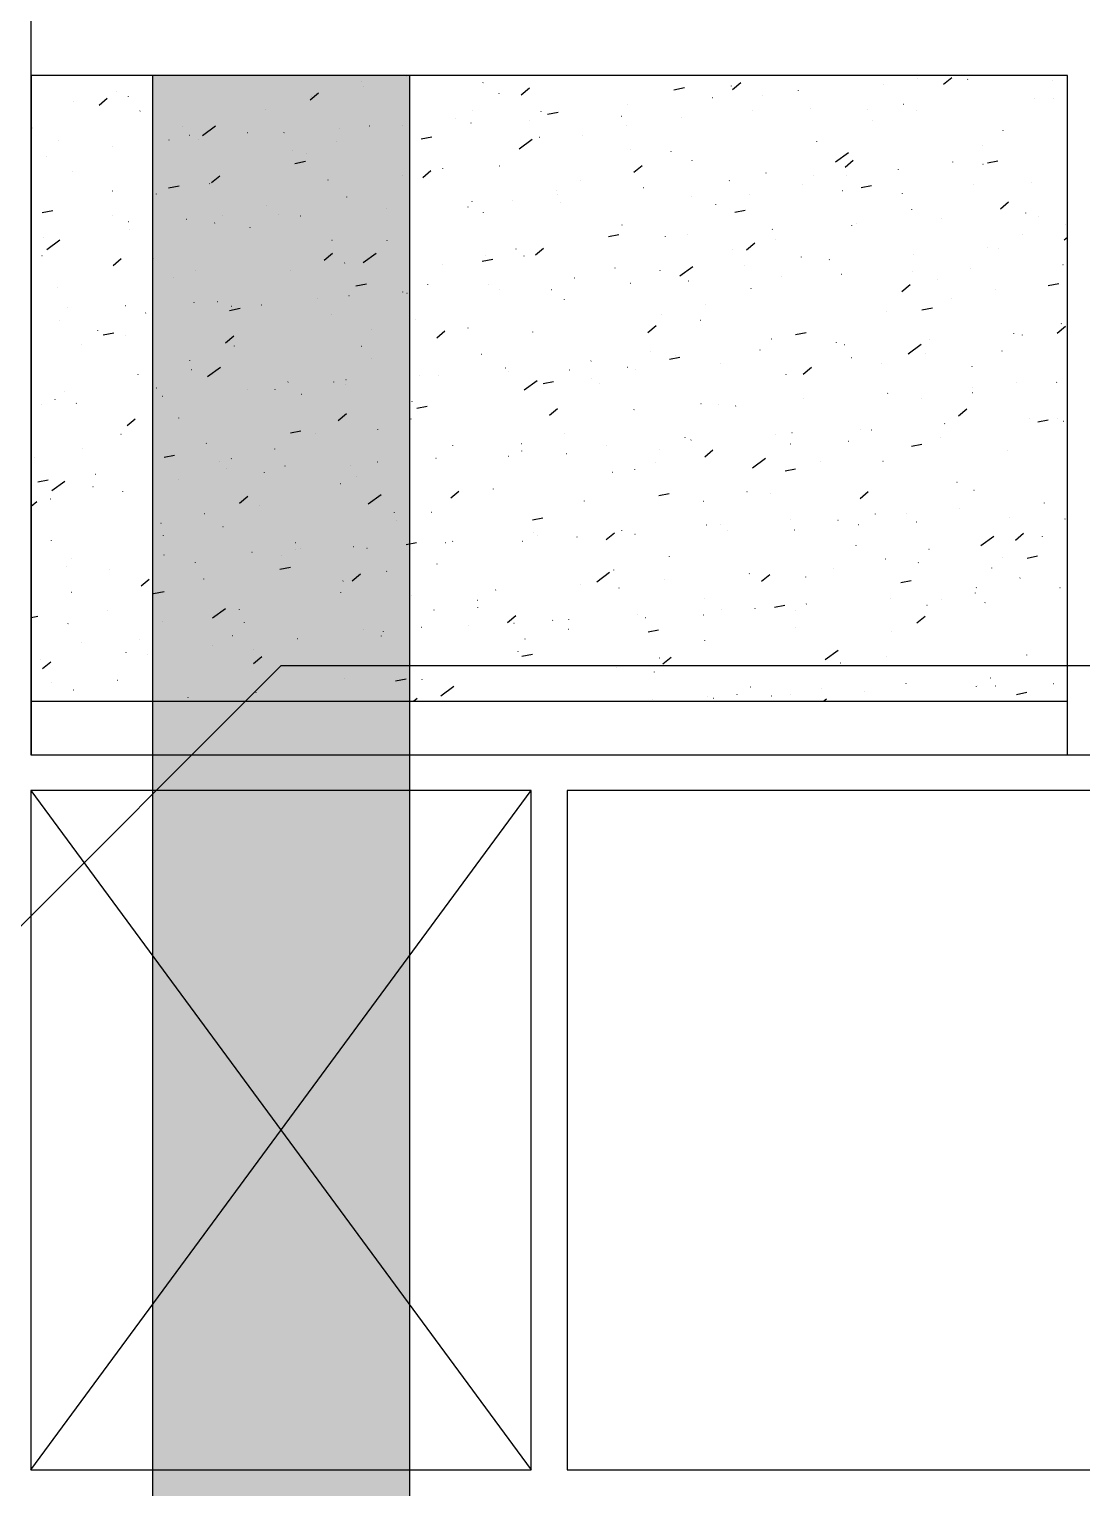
# Model space of a CAD drawing. Extents: x 0 to 119, y 0 to 84.
# Drawn here: x 67.09 to 68.268, y 72.752 to 74.384 of the extents above; entities that cross this region are included whole.
import ezdxf

# ---------------------------------------------------------------- set-up
doc = ezdxf.new("R2010")
doc.units = 0
doc.header["$MEASUREMENT"] = 0
for name, color, linetype in [('10', 252, 'CONTINUOUS'), ('29', 9, 'CONTINUOUS'), ('4', 5, 'CONTINUOUS'), ('9', 8, 'CONTINUOUS')]:
    doc.layers.add(name, color=color, linetype=linetype)

msp = doc.modelspace()

# ---------------------------------------------------------------- linework, layer by layer
at = {"layer": '10', "color": 252, "linetype": 'Continuous'}
msp.add_lwpolyline([(67.091788, 73.572318), (77.651971, 73.572318), (77.651971, 74.972319), (67.091788, 74.972319), (67.091788, 73.572318)], dxfattribs=at)
at = {"layer": '29', "color": 9, "linetype": 'Continuous'}
msp.add_lwpolyline([(67.227788, 63.132318), (67.515788, 63.132318), (67.515788, 74.332318), (67.227788, 74.332318), (67.227788, 63.132318)], dxfattribs=at)
for points in [[(67.227788, 63.132318), (67.515788, 63.132318), (67.515788, 74.332318)], [(67.227788, 63.132318), (67.515788, 74.332318), (67.227788, 74.332318)], [(67.227788, 63.132318), (67.227788, 74.332318), (67.227788, 63.132318)]]:
    msp.add_solid(points, dxfattribs=at)
at = {"layer": '4', "color": 5, "linetype": 'Continuous'}
for p, q in [((66.240417, 72.540948), (67.371788, 73.672318)), ((67.371788, 73.672318), (77.371971, 73.672318))]:
    msp.add_line(p, q, dxfattribs=at)
at = {"layer": '9', "color": 8, "linetype": 'Continuous'}
for p, q in [((67.09197, 74.326929), (67.09197, 74.326929)), ((67.462197, 74.325593), (67.462223, 74.325791)), ((67.463481, 74.320436), (67.463677, 74.320479)), ((67.512296, 74.331258), (67.512491, 74.331301)), ((67.597671, 74.324246), (67.597793, 74.324405)), ((67.640594, 74.310949), (67.649786, 74.318662)), ((67.811324, 74.31655), (67.823103, 74.31884)), ((67.87581, 74.320643), (67.875836, 74.320841)), ((67.876902, 74.316756), (67.886095, 74.32447)), ((68.045464, 74.321877), (68.045586, 74.322036)), ((68.084091, 74.329372), (68.084117, 74.32957)), ((68.113211, 74.322564), (68.122404, 74.330278)), ((68.140085, 74.328001), (68.140207, 74.32816)), ((68.234968, 74.326889), (68.235163, 74.326932)), ((67.138955, 74.30335), (67.13915, 74.303394)), ((67.167976, 74.299333), (67.177168, 74.307046)), ((67.187769, 74.314172), (67.187965, 74.314215)), ((67.201089, 74.308932), (67.201115, 74.30913)), ((67.404285, 74.305141), (67.413477, 74.312854)), ((67.405714, 74.30846), (67.405836, 74.308619)), ((67.615764, 74.312052), (67.61579, 74.312251)), ((67.854712, 74.307662), (67.854834, 74.307821)), ((67.910441, 74.309803), (67.910636, 74.309847)), ((67.950843, 74.315754), (67.950965, 74.315912)), ((68.214862, 74.306934), (68.215062, 74.306942)), ((68.236399, 74.306274), (68.236425, 74.306472)), ((67.09197, 74.292934), (67.09197, 74.292934)), ((67.09197, 74.292934), (67.09197, 74.292934)), ((67.09197, 74.292934), (67.09197, 74.292934)), ((67.213757, 74.292674), (67.213879, 74.292833)), ((67.354459, 74.293904), (67.354485, 74.294103)), ((67.585915, 74.292718), (67.58611, 74.292761)), ((67.662755, 74.291876), (67.662877, 74.292035)), ((67.669969, 74.289074), (67.681749, 74.291363)), ((67.752702, 74.286755), (67.752902, 74.286764)), ((67.758886, 74.299968), (67.759008, 74.300126)), ((67.819367, 74.285248), (67.819393, 74.285446)), ((67.899563, 74.293167), (67.899762, 74.293176)), ((67.964501, 74.296002), (67.9647, 74.296011)), ((68.027648, 74.293976), (68.027674, 74.294174)), ((68.068002, 74.300521), (68.068202, 74.30053)), ((68.082666, 74.293124), (68.082861, 74.293168)), ((67.092881, 74.273674), (67.092907, 74.273872)), ((67.261388, 74.275633), (67.261583, 74.275676)), ((67.283848, 74.265442), (67.298376, 74.276069)), ((67.437403, 74.272989), (67.437603, 74.272998)), ((67.470798, 74.27609), (67.47092, 74.276249)), ((67.507556, 74.276795), (67.507582, 74.276993)), ((67.566929, 74.284182), (67.567051, 74.28434)), ((67.584263, 74.279401), (67.584463, 74.27941)), ((67.649201, 74.282236), (67.649401, 74.282245)), ((67.758139, 74.276039), (67.758334, 74.276082)), ((68.033851, 74.282302), (68.034046, 74.282346)), ((68.179956, 74.270878), (68.179982, 74.271077)), ((67.09197, 74.266753), (67.09197, 74.266753)), ((67.09197, 74.257907), (67.09197, 74.257907)), ((67.09197, 74.257907), (67.09197, 74.257907)), ((67.122103, 74.259223), (67.122303, 74.259231)), ((67.183014, 74.25261), (67.183136, 74.252768)), ((67.246447, 74.260134), (67.246473, 74.260332)), ((67.268963, 74.265635), (67.269163, 74.265643)), ((67.278841, 74.260304), (67.278963, 74.260463)), ((67.333901, 74.26847), (67.334101, 74.268479)), ((67.374972, 74.268396), (67.375093, 74.268554)), ((67.433612, 74.258953), (67.433808, 74.258997)), ((67.528615, 74.261597), (67.540395, 74.263887)), ((67.638105, 74.250545), (67.652634, 74.261172)), ((67.661122, 74.263254), (67.661148, 74.263453)), ((67.709324, 74.265217), (67.70952, 74.26526)), ((67.971205, 74.258581), (67.971231, 74.258779)), ((68.156284, 74.254585), (68.156479, 74.254628)), ((67.09197, 74.251147), (67.09197, 74.251147)), ((67.09197, 74.251147), (67.09197, 74.251147)), ((67.09197, 74.238073), (67.09197, 74.238073)), ((67.109086, 74.241868), (67.109281, 74.241911)), ((67.384798, 74.248131), (67.384993, 74.248175)), ((67.387261, 74.234121), (67.39904, 74.23641)), ((67.399818, 74.245106), (67.399844, 74.245305)), ((67.762924, 74.249852), (67.76295, 74.25005)), ((67.808203, 74.24705), (67.808325, 74.247209)), ((67.831758, 74.237499), (67.831953, 74.237543)), ((67.992363, 74.235648), (68.006891, 74.246275)), ((68.002901, 74.230003), (68.012093, 74.237716)), ((68.162174, 74.234541), (68.173954, 74.236831)), ((68.251771, 74.239176), (68.251893, 74.239334)), ((67.09197, 74.235556), (67.09197, 74.235556)), ((67.138239, 74.224876), (67.138266, 74.225074)), ((67.293974, 74.212579), (67.303167, 74.220293)), ((67.507231, 74.220414), (67.507426, 74.220457)), ((67.530283, 74.218387), (67.539476, 74.226101)), ((67.552914, 74.227997), (67.55294, 74.228195)), ((67.616246, 74.231264), (67.616368, 74.231423)), ((67.766592, 74.224195), (67.775785, 74.231908)), ((67.914762, 74.223185), (67.914788, 74.223383)), ((67.967908, 74.220804), (67.96803, 74.220963)), ((68.003982, 74.22082), (68.004177, 74.220863)), ((68.062529, 74.226928), (68.062651, 74.227087)), ((68.123513, 74.235483), (68.123539, 74.235681)), ((68.15715, 74.233052), (68.157272, 74.233211)), ((67.245907, 74.206644), (67.257686, 74.208934)), ((67.291806, 74.211336), (67.291832, 74.211534)), ((67.424289, 74.215478), (67.42441, 74.215637)), ((67.679455, 74.203735), (67.679651, 74.203778)), ((67.706481, 74.214457), (67.706507, 74.214655)), ((67.777461, 74.206986), (67.777582, 74.207144)), ((67.873287, 74.21468), (67.873409, 74.214839)), ((67.955167, 74.209998), (67.955362, 74.210041)), ((67.999684, 74.20389), (67.999884, 74.203898)), ((68.02082, 74.207065), (68.032599, 74.209355)), ((68.146544, 74.210302), (68.146744, 74.21031)), ((68.211482, 74.213137), (68.211682, 74.213146)), ((67.182704, 74.203328), (67.1829, 74.203372)), ((67.232331, 74.199692), (67.232453, 74.199851)), ((67.445176, 74.196308), (67.445203, 74.196507)), ((67.585503, 74.1912), (67.585625, 74.191358)), ((67.630641, 74.192913), (67.630836, 74.192956)), ((67.68133, 74.198894), (67.681452, 74.199053)), ((67.684384, 74.190123), (67.684584, 74.190132)), ((67.831245, 74.196535), (67.831444, 74.196544)), ((67.858319, 74.18779), (67.858345, 74.187988)), ((67.896183, 74.199371), (67.896382, 74.199379)), ((68.06707, 74.200087), (68.067096, 74.200286)), ((68.176768, 74.183415), (68.18596, 74.191129)), ((67.09197, 74.183213), (67.09197, 74.183213)), ((67.09197, 74.183213), (67.09197, 74.183213)), ((67.09197, 74.176722), (67.09197, 74.176722)), ((67.104552, 74.179168), (67.116332, 74.181457)), ((67.183598, 74.176078), (67.183624, 74.176276)), ((67.265583, 74.171838), (67.265783, 74.171847)), ((67.306114, 74.175827), (67.306309, 74.175871)), ((67.354929, 74.186649), (67.355124, 74.186693)), ((67.369085, 74.176357), (67.369285, 74.176366)), ((67.393546, 74.175414), (67.393668, 74.175573)), ((67.489373, 74.183108), (67.489494, 74.183267)), ((67.515945, 74.182769), (67.516145, 74.182778)), ((67.580883, 74.185604), (67.581083, 74.185613)), ((67.598273, 74.179199), (67.598299, 74.179397)), ((67.879465, 74.179589), (67.891245, 74.181878)), ((68.077601, 74.182281), (68.077796, 74.182324)), ((68.110641, 74.17244), (68.110763, 74.172598)), ((68.205262, 74.178563), (68.205384, 74.178722)), ((68.219104, 74.174907), (68.21913, 74.175106)), ((67.09197, 74.164258), (67.09197, 74.164258)), ((67.09197, 74.164258), (67.09197, 74.164258)), ((67.09197, 74.164258), (67.09197, 74.164258)), ((67.200645, 74.169003), (67.200845, 74.169011)), ((67.201589, 74.159628), (67.201711, 74.159787)), ((67.297415, 74.167323), (67.297537, 74.167481)), ((67.337164, 74.162538), (67.337191, 74.162736)), ((67.753074, 74.165195), (67.753269, 74.165238)), ((67.921399, 74.160192), (67.921521, 74.160351)), ((68.010627, 74.164692), (68.010653, 74.16489)), ((68.01602, 74.166316), (68.016142, 74.166475)), ((68.20101, 74.154779), (68.201205, 74.154823)), ((68.249825, 74.165601), (68.25002, 74.165645)), ((67.105458, 74.151537), (67.10558, 74.151695)), ((67.10951, 74.137919), (67.124038, 74.148546)), ((67.428547, 74.14811), (67.428743, 74.148153)), ((67.490535, 74.14751), (67.490561, 74.147709)), ((67.656282, 74.131634), (67.665474, 74.139347)), ((67.738111, 74.152112), (67.749891, 74.154402)), ((67.801876, 74.152394), (67.801902, 74.152592)), ((67.826778, 74.154068), (67.826899, 74.154227)), ((67.89259, 74.137441), (67.901783, 74.145155)), ((67.925298, 74.148516), (67.925494, 74.148559)), ((68.162661, 74.139512), (68.162687, 74.13971)), ((68.17452, 74.138499), (68.174641, 74.138658)), ((68.247934, 74.148566), (68.25197, 74.151518)), ((67.09197, 74.133958), (67.09197, 74.133958)), ((67.09197, 74.128353), (67.09197, 74.128353)), ((67.09197, 74.128353), (67.09197, 74.128353)), ((67.09197, 74.125089), (67.09197, 74.125089)), ((67.104021, 74.131024), (67.104216, 74.131068)), ((67.183664, 74.120018), (67.192856, 74.127731)), ((67.228957, 74.12728), (67.228983, 74.127478)), ((67.419973, 74.125826), (67.429165, 74.133539)), ((67.442863, 74.122496), (67.442985, 74.122655)), ((67.463767, 74.123022), (67.478295, 74.133649)), ((67.596757, 74.124636), (67.608536, 74.126925)), ((67.600772, 74.131431), (67.600967, 74.131474)), ((67.63482, 74.138282), (67.634942, 74.138441)), ((67.643632, 74.130401), (67.643658, 74.130599)), ((67.876484, 74.137694), (67.876679, 74.137737)), ((67.954184, 74.129296), (67.95421, 74.129494)), ((67.985277, 74.126252), (67.985399, 74.12641)), ((68.079898, 74.132375), (68.08002, 74.132534)), ((67.250906, 74.10671), (67.251028, 74.106869)), ((67.276245, 74.114345), (67.27644, 74.114388)), ((67.382523, 74.11374), (67.382549, 74.113938)), ((67.551957, 74.120609), (67.552152, 74.120652)), ((67.699904, 74.105913), (67.700026, 74.106071)), ((67.745433, 74.116998), (67.745459, 74.117197)), ((67.796035, 74.114004), (67.796157, 74.114163)), ((67.818024, 74.108126), (67.832552, 74.118752)), ((67.890656, 74.120128), (67.890778, 74.120286)), ((67.931366, 74.107258), (67.931566, 74.107266)), ((67.998917, 74.109976), (67.999112, 74.11002)), ((68.078226, 74.11367), (68.078426, 74.113678)), ((68.143164, 74.116505), (68.143364, 74.116514)), ((68.246666, 74.121024), (68.246866, 74.121033)), ((67.121219, 74.095592), (67.121245, 74.09579)), ((67.22743, 74.103523), (67.227626, 74.103566)), ((67.455403, 74.097159), (67.467182, 74.099449)), ((67.507947, 74.090127), (67.508069, 74.090285)), ((67.535894, 74.098712), (67.53592, 74.098911)), ((67.604078, 74.098218), (67.6042, 74.098377)), ((67.616066, 74.093491), (67.616266, 74.0935)), ((67.67439, 74.092891), (67.674586, 74.092934)), ((67.762927, 74.099903), (67.763126, 74.099912)), ((67.827865, 74.102739), (67.828064, 74.102747)), ((67.897741, 74.093901), (67.897767, 74.094099)), ((68.066457, 74.090854), (68.07565, 74.098567)), ((68.106218, 74.104116), (68.106244, 74.104315)), ((68.171141, 74.093297), (68.171337, 74.093341)), ((68.230316, 74.09758), (68.242095, 74.09987)), ((67.09197, 74.073492), (67.09197, 74.073492)), ((67.09197, 74.073492), (67.09197, 74.073492)), ((67.09197, 74.073492), (67.09197, 74.073492)), ((67.197265, 74.075206), (67.197465, 74.075215)), ((67.274315, 74.078482), (67.274341, 74.07868)), ((67.300767, 74.079725), (67.300967, 74.079734)), ((67.31599, 74.074341), (67.316112, 74.074499)), ((67.349864, 74.075806), (67.350059, 74.075849)), ((67.412121, 74.082432), (67.412243, 74.082591)), ((67.447627, 74.086137), (67.447827, 74.086146)), ((67.512565, 74.088972), (67.512765, 74.088981)), ((67.68899, 74.081603), (67.689016, 74.081801)), ((67.846615, 74.076212), (67.84681, 74.076255)), ((68.122327, 74.082475), (68.122522, 74.082519)), ((67.09197, 74.070609), (67.09197, 74.070609)), ((67.09197, 74.070609), (67.09197, 74.070609)), ((67.09197, 74.070609), (67.09197, 74.070609)), ((67.124033, 74.058555), (67.124155, 74.058713)), ((67.132327, 74.072371), (67.132527, 74.072379)), ((67.220164, 74.066646), (67.220285, 74.066805)), ((67.314048, 74.069683), (67.325828, 74.071972)), ((67.427882, 74.064942), (67.427908, 74.06514)), ((67.522088, 74.059126), (67.522283, 74.05917)), ((67.7978, 74.06539), (67.797995, 74.065433)), ((67.841298, 74.058505), (67.841325, 74.058703)), ((68.049775, 74.068721), (68.049801, 74.068919)), ((68.088962, 74.070103), (68.100741, 74.072393)), ((67.09197, 74.043077), (67.09197, 74.043077)), ((67.166577, 74.046794), (67.166604, 74.046992)), ((67.172694, 74.042206), (67.184473, 74.044496)), ((67.197562, 74.042041), (67.197757, 74.042084)), ((67.309662, 74.033264), (67.318855, 74.040978)), ((67.473273, 74.048304), (67.473469, 74.048348)), ((67.545971, 74.039072), (67.555164, 74.046786)), ((67.581252, 74.049914), (67.581278, 74.050113)), ((67.653395, 74.0453), (67.653517, 74.045459)), ((67.78228, 74.04488), (67.791473, 74.052593)), ((67.947607, 74.042627), (67.959387, 74.044917)), ((68.191584, 74.04355), (68.191706, 74.043708)), ((68.201614, 74.042054), (68.20164, 74.042252)), ((68.240324, 74.044266), (68.249516, 74.05198)), ((68.24476, 74.054758), (68.244955, 74.054801)), ((67.09197, 74.026515), (67.09197, 74.026515)), ((67.148747, 74.031219), (67.148942, 74.031262)), ((67.319674, 74.029684), (67.3197, 74.029882)), ((67.461438, 74.029514), (67.46156, 74.029673)), ((67.907721, 74.025178), (67.907843, 74.025337)), ((67.920233, 74.037672), (67.920429, 74.037716)), ((67.993332, 74.033325), (67.993359, 74.033524)), ((68.002342, 74.031302), (68.002464, 74.031461)), ((68.073595, 74.021043), (68.088123, 74.03167)), ((68.096963, 74.037426), (68.097085, 74.037585)), ((68.178348, 74.024392), (68.178548, 74.024401)), ((67.09197, 74.018632), (67.09197, 74.018632)), ((67.09197, 74.018632), (67.09197, 74.018632)), ((67.09197, 74.018632), (67.09197, 74.018632)), ((67.09197, 74.016769), (67.09197, 74.016769)), ((67.269481, 74.013728), (67.269602, 74.013887)), ((67.47324, 74.016144), (67.473266, 74.016342)), ((67.595707, 74.020587), (67.595902, 74.02063)), ((67.718479, 74.012931), (67.718601, 74.013089)), ((67.784856, 74.02311), (67.784882, 74.023308)), ((67.806253, 74.01515), (67.818032, 74.01744)), ((67.8131, 74.019054), (67.813222, 74.019213)), ((67.863048, 74.010626), (67.863248, 74.010634)), ((68.009908, 74.017038), (68.010108, 74.017046)), ((68.043643, 74.010171), (68.043838, 74.010214)), ((68.074846, 74.019873), (68.075046, 74.019882)), ((68.092458, 74.020993), (68.092653, 74.021036)), ((67.211936, 73.997996), (67.211962, 73.998194)), ((67.27118, 74.003501), (67.271375, 74.003545)), ((67.289428, 73.9955), (67.303956, 74.006126)), ((67.444247, 73.99234), (67.444447, 73.992349)), ((67.526522, 73.997145), (67.526644, 73.997303)), ((67.547748, 73.996859), (67.547948, 73.996868)), ((67.622653, 74.005236), (67.622774, 74.005395)), ((67.626611, 74.001116), (67.626637, 74.001315)), ((67.694609, 74.003271), (67.694808, 74.00328)), ((67.719116, 73.993086), (67.719312, 73.993129)), ((67.759547, 74.006107), (67.759747, 74.006115)), ((67.767931, 74.003908), (67.768126, 74.003951)), ((67.93689, 73.99793), (67.936916, 73.998128)), ((67.956147, 73.998292), (67.965339, 74.006006)), ((68.145171, 74.006658), (68.145197, 74.006857)), ((67.09197, 73.97696), (67.09197, 73.97696)), ((67.128947, 73.978574), (67.129147, 73.978583)), ((67.232449, 73.983093), (67.232649, 73.983102)), ((67.334565, 73.981359), (67.334686, 73.981517)), ((67.365033, 73.980886), (67.365059, 73.981085)), ((67.379309, 73.989505), (67.379509, 73.989514)), ((67.39459, 73.976), (67.394785, 73.976044)), ((67.430695, 73.98945), (67.430817, 73.989609)), ((67.443405, 73.986822), (67.4436, 73.986866)), ((67.643685, 73.980603), (67.658214, 73.99123)), ((67.664899, 73.987674), (67.676678, 73.989964)), ((67.728413, 73.987714), (67.728439, 73.987912)), ((68.050454, 73.976814), (68.050576, 73.976972)), ((68.145075, 73.982938), (68.145197, 73.983096)), ((68.145512, 73.977894), (68.145707, 73.977938)), ((68.194326, 73.988716), (68.194522, 73.98876)), ((68.239696, 73.989061), (68.239818, 73.98922)), ((67.09197, 73.963771), (67.09197, 73.963771)), ((67.103924, 73.964225), (67.10395, 73.964423)), ((67.118878, 73.969737), (67.119073, 73.96978)), ((67.142607, 73.965573), (67.142729, 73.965731)), ((67.238738, 73.973664), (67.23886, 73.973823)), ((67.518599, 73.967346), (67.518625, 73.967544)), ((67.523544, 73.960197), (67.535324, 73.962487)), ((67.67197, 73.952318), (67.681162, 73.960032)), ((67.84155, 73.965368), (67.841745, 73.965411)), ((67.861212, 73.964566), (67.861334, 73.964725)), ((67.880447, 73.962534), (67.880473, 73.962732)), ((67.955833, 73.97069), (67.955955, 73.970849)), ((68.088728, 73.971263), (68.088754, 73.971461)), ((68.130013, 73.951705), (68.139206, 73.959419)), ((67.199352, 73.940703), (67.208545, 73.948416)), ((67.257295, 73.949198), (67.257321, 73.949396)), ((67.435661, 73.946511), (67.444853, 73.954224)), ((67.517023, 73.948283), (67.517218, 73.948326)), ((67.67197, 73.952318), (67.671996, 73.952517)), ((67.67197, 73.952318), (67.672091, 73.952477)), ((67.766591, 73.958442), (67.766712, 73.958601)), ((68.114333, 73.942873), (68.114454, 73.943032)), ((68.208954, 73.948997), (68.209075, 73.949156)), ((68.218443, 73.945065), (68.230222, 73.947355)), ((68.241036, 73.948165), (68.241062, 73.948363)), ((68.24738, 73.945618), (68.247575, 73.945661)), ((67.192496, 73.931197), (67.192692, 73.931241)), ((67.38219, 73.932721), (67.393969, 73.935011)), ((67.410391, 73.932088), (67.410417, 73.932287)), ((67.480012, 73.936533), (67.480134, 73.936691)), ((67.689247, 73.931604), (67.689443, 73.931647)), ((67.824004, 73.927139), (67.82403, 73.927337)), ((67.92509, 73.930626), (67.925212, 73.930784)), ((67.943418, 73.933091), (67.943614, 73.933135)), ((68.019711, 73.936749), (68.019833, 73.936908)), ((68.032285, 73.935867), (68.032311, 73.936065)), ((68.11003, 73.92776), (68.11023, 73.927769)), ((67.149283, 73.915427), (67.149309, 73.915626)), ((67.288055, 73.920747), (67.288177, 73.920905)), ((67.364721, 73.914518), (67.364916, 73.914561)), ((67.563958, 73.918548), (67.563984, 73.918746)), ((67.640433, 73.920782), (67.640628, 73.920825)), ((67.641227, 73.912254), (67.641349, 73.912413)), ((67.735848, 73.918378), (67.73597, 73.918537)), ((67.79473, 73.913994), (67.79493, 73.914002)), ((67.830469, 73.924502), (67.830591, 73.92466)), ((67.845836, 73.905731), (67.855029, 73.913445)), ((67.94159, 73.920406), (67.94179, 73.920414)), ((68.006528, 73.923241), (68.006728, 73.92325)), ((68.077088, 73.917588), (68.088868, 73.919878)), ((68.184593, 73.912769), (68.184619, 73.912968)), ((67.09197, 73.908911), (67.09197, 73.908911)), ((67.09197, 73.908911), (67.09197, 73.908911)), ((67.09197, 73.89958), (67.09197, 73.89958)), ((67.09197, 73.89958), (67.09197, 73.89958)), ((67.09197, 73.89958), (67.09197, 73.89958)), ((67.096098, 73.904961), (67.09622, 73.905119)), ((67.240836, 73.905244), (67.252615, 73.907534)), ((67.302653, 73.9004), (67.302679, 73.900598)), ((67.315906, 73.903696), (67.316101, 73.903739)), ((67.375929, 73.895708), (67.376129, 73.895717)), ((67.44927, 73.896468), (67.449392, 73.896627)), ((67.47943, 73.900227), (67.47963, 73.900236)), ((67.545096, 73.904163), (67.545218, 73.904321)), ((67.626291, 73.906639), (67.62649, 73.906648)), ((67.691229, 73.909475), (67.691429, 73.909483)), ((67.791116, 73.899327), (67.791311, 73.89937)), ((67.899257, 73.893521), (67.913785, 73.904147)), ((67.975842, 73.900472), (67.975868, 73.90067)), ((68.045287, 73.900815), (68.045482, 73.900858)), ((67.09197, 73.88331), (67.09197, 73.88331)), ((67.09197, 73.88331), (67.09197, 73.88331)), ((67.099481, 73.877768), (67.111261, 73.880058)), ((67.11509, 73.867977), (67.129618, 73.878604)), ((67.164131, 73.886461), (67.164331, 73.88647)), ((67.257313, 73.880682), (67.257435, 73.880841)), ((67.310991, 73.892873), (67.311191, 73.892882)), ((67.353139, 73.888377), (67.353261, 73.888536)), ((67.45575, 73.88329), (67.455776, 73.883489)), ((67.742301, 73.888505), (67.742497, 73.888548)), ((67.767561, 73.891743), (67.767587, 73.891941)), ((67.935734, 73.890112), (67.947514, 73.892402)), ((68.12815, 73.877374), (68.128176, 73.877572)), ((67.09197, 73.876308), (67.09197, 73.876308)), ((67.09197, 73.873422), (67.09197, 73.873422)), ((67.09197, 73.873422), (67.09197, 73.873422)), ((67.161182, 73.872591), (67.161304, 73.87275)), ((67.194641, 73.866629), (67.194667, 73.866828)), ((67.32535, 73.853949), (67.334543, 73.861663)), ((67.438339, 73.875979), (67.438535, 73.876022)), ((67.469347, 73.85308), (67.483875, 73.863707)), ((67.561659, 73.859757), (67.570852, 73.867471)), ((67.609316, 73.86975), (67.609342, 73.869948)), ((67.79438, 73.862635), (67.806159, 73.864925)), ((67.892985, 73.86705), (67.89318, 73.867093)), ((67.919399, 73.865076), (67.919425, 73.865274)), ((68.019703, 73.859144), (68.028895, 73.866857)), ((68.147156, 73.868538), (68.147351, 73.868581)), ((67.09197, 73.850598), (67.098234, 73.855855)), ((67.09197, 73.854051), (67.09197, 73.854051)), ((67.09197, 73.854051), (67.09197, 73.854051)), ((67.09197, 73.851065), (67.09197, 73.851065)), ((67.113813, 73.858893), (67.114008, 73.858936)), ((67.348012, 73.851602), (67.348038, 73.8518)), ((67.711118, 73.856348), (67.711144, 73.856546)), ((67.84417, 73.856228), (67.844365, 73.856271)), ((68.131397, 73.847924), (68.131519, 73.848082)), ((68.226018, 73.854048), (68.22614, 73.854206)), ((67.237222, 73.831392), (67.237418, 73.831435)), ((67.286037, 73.842214), (67.286233, 73.842257)), ((67.498587, 73.843551), (67.498709, 73.843709)), ((67.501109, 73.834492), (67.501135, 73.834691)), ((67.540208, 73.843702), (67.540403, 73.843745)), ((67.653025, 73.835159), (67.664805, 73.837449)), ((67.847534, 73.829552), (67.847656, 73.829711)), ((67.862956, 73.829681), (67.862982, 73.829879)), ((67.942155, 73.835676), (67.942277, 73.835835)), ((67.994853, 73.834773), (67.995049, 73.834817)), ((68.01807, 73.830096), (68.01827, 73.830104)), ((68.036776, 73.8418), (68.036898, 73.841959)), ((68.071707, 73.841978), (68.071733, 73.842177)), ((68.083008, 73.832931), (68.083208, 73.83294)), ((68.18651, 73.83745), (68.18671, 73.837459)), ((68.249024, 73.836261), (68.24922, 73.836305)), ((67.114673, 73.811979), (67.114794, 73.812137)), ((67.24, 73.817831), (67.240026, 73.81803)), ((67.30663, 73.827765), (67.306752, 73.827923)), ((67.654675, 73.820952), (67.654701, 73.82115)), ((67.658292, 73.817305), (67.658414, 73.817463)), ((67.702771, 73.816329), (67.70297, 73.816338)), ((67.735526, 73.81317), (67.744718, 73.820883)), ((67.752913, 73.823429), (67.753035, 73.823587)), ((67.767709, 73.819165), (67.767909, 73.819173)), ((67.87121, 73.823684), (67.87141, 73.823692)), ((67.946039, 73.823952), (67.946234, 73.823995)), ((68.154828, 73.806438), (68.169356, 73.817065)), ((68.19357, 73.812556), (68.202762, 73.82027)), ((68.223741, 73.816798), (68.223767, 73.816997)), ((67.09197, 73.79919), (67.09197, 73.79919)), ((67.09197, 73.79919), (67.09197, 73.79919)), ((67.09197, 73.79919), (67.09197, 73.79919)), ((67.240611, 73.796151), (67.240811, 73.79616)), ((67.339091, 73.799115), (67.339286, 73.799159)), ((67.387471, 73.802563), (67.387671, 73.802572)), ((67.387906, 73.809937), (67.388101, 73.809981)), ((67.393371, 73.802804), (67.393397, 73.803002)), ((67.452409, 73.805398), (67.452609, 73.805407)), ((67.467845, 73.803486), (67.467966, 73.803645)), ((67.511671, 73.807682), (67.523451, 73.809972)), ((67.555911, 73.809917), (67.55611, 73.809926)), ((67.563671, 73.811181), (67.563793, 73.81134)), ((67.642077, 73.811425), (67.642272, 73.811468)), ((68.015264, 73.806583), (68.01529, 73.806781)), ((68.096722, 73.802497), (68.096917, 73.80254)), ((67.09197, 73.789661), (67.09197, 73.789661)), ((67.09197, 73.782392), (67.09197, 73.782392)), ((67.09197, 73.782392), (67.09197, 73.782392)), ((67.09197, 73.782392), (67.09197, 73.782392)), ((67.131792, 73.782574), (67.131818, 73.782772)), ((67.13711, 73.791632), (67.137309, 73.791641)), ((67.179757, 73.779609), (67.179878, 73.779768)), ((67.275887, 73.7877), (67.276009, 73.787859)), ((67.370317, 73.780206), (67.382096, 73.782496)), ((67.371714, 73.795395), (67.371836, 73.795554)), ((67.546467, 73.785694), (67.546493, 73.785893)), ((67.806513, 73.794285), (67.806539, 73.794483)), ((67.990267, 73.781188), (67.990389, 73.781346)), ((68.047907, 73.791675), (68.048103, 73.791718)), ((68.084888, 73.787312), (68.08501, 73.78747)), ((68.167298, 73.781403), (68.167324, 73.781601)), ((68.179509, 73.793435), (68.179631, 73.793594)), ((68.20657, 73.79255), (68.218349, 73.79484)), ((67.21504, 73.761388), (67.224233, 73.769101)), ((67.285359, 73.769033), (67.285385, 73.769232)), ((67.44096, 73.766839), (67.441155, 73.766882)), ((67.451349, 73.767196), (67.460541, 73.774909)), ((67.489775, 73.777661), (67.48997, 73.777704)), ((67.724918, 73.765998), (67.739446, 73.776625)), ((67.743945, 73.779148), (67.744141, 73.779192)), ((67.801025, 73.76894), (67.801147, 73.769099)), ((67.895646, 73.775064), (67.895768, 73.775223)), ((67.909393, 73.766582), (67.918585, 73.774296)), ((67.958821, 73.771187), (67.958847, 73.771386)), ((68.065215, 73.765073), (68.076995, 73.767363)), ((68.198591, 73.77022), (68.198786, 73.770263)), ((67.136998, 73.754312), (67.137193, 73.754356)), ((67.228962, 73.752729), (67.240742, 73.755019)), ((67.438729, 73.754006), (67.438755, 73.754204)), ((67.517162, 73.750569), (67.517283, 73.750727)), ((67.611783, 73.756693), (67.611904, 73.756851)), ((67.706404, 73.762816), (67.706526, 73.762975)), ((67.75007, 73.75889), (67.750096, 73.759088)), ((67.845814, 73.746872), (67.846009, 73.746915)), ((68.054146, 73.747247), (68.054267, 73.747406)), ((68.148767, 73.753371), (68.148888, 73.75353)), ((68.149776, 73.759398), (68.149971, 73.759441)), ((68.243388, 73.759495), (68.243509, 73.759654)), ((67.09197, 73.74433), (67.09197, 73.74433)), ((67.09197, 73.74433), (67.09197, 73.74433)), ((67.177151, 73.733776), (67.177177, 73.733974)), ((67.295008, 73.725557), (67.309536, 73.736184)), ((67.325204, 73.734783), (67.325326, 73.734941)), ((67.542828, 73.734562), (67.543024, 73.734605)), ((67.591643, 73.745384), (67.591838, 73.745427)), ((67.591826, 73.736896), (67.591852, 73.737095)), ((67.864903, 73.735), (67.865025, 73.735158)), ((67.902378, 73.735792), (67.902405, 73.73599)), ((67.923861, 73.737597), (67.93564, 73.739887)), ((67.94769, 73.733374), (67.94789, 73.733382)), ((67.959525, 73.741123), (67.959646, 73.741282)), ((68.09455, 73.739786), (68.09475, 73.739795)), ((68.110855, 73.746007), (68.110881, 73.746206)), ((68.159488, 73.742621), (68.159688, 73.74263)), ((67.09197, 73.726101), (67.099388, 73.727543)), ((67.133247, 73.718997), (67.133369, 73.719155)), ((67.238866, 73.722036), (67.239062, 73.722079)), ((67.330717, 73.720235), (67.330743, 73.720434)), ((67.528889, 73.715088), (67.529089, 73.715097)), ((67.58104, 73.716628), (67.581162, 73.716787)), ((67.625216, 73.720608), (67.634408, 73.728322)), ((67.632391, 73.719607), (67.63259, 73.719616)), ((67.675661, 73.722752), (67.675783, 73.722911)), ((67.693627, 73.723494), (67.693653, 73.723692)), ((67.770282, 73.728876), (67.770404, 73.729034)), ((67.779251, 73.72602), (67.77945, 73.726028)), ((67.844189, 73.728855), (67.844389, 73.728863)), ((67.947683, 73.714595), (67.947878, 73.714638)), ((68.083259, 73.719995), (68.092452, 73.727708)), ((68.251645, 73.727121), (68.25184, 73.727165)), ((67.148651, 73.698487), (67.148851, 73.698496)), ((67.21359, 73.701322), (67.213789, 73.701331)), ((67.317091, 73.705841), (67.317291, 73.70585)), ((67.390288, 73.702413), (67.39041, 73.702572)), ((67.463951, 73.712253), (67.464151, 73.712262)), ((67.484088, 73.705208), (67.484114, 73.705406)), ((67.486419, 73.710504), (67.486541, 73.710663)), ((67.644697, 73.702285), (67.644892, 73.702329)), ((67.693512, 73.713107), (67.693707, 73.713151)), ((67.782507, 73.71012), (67.794286, 73.71241)), ((67.845935, 73.700396), (67.845962, 73.700594)), ((68.054412, 73.710612), (68.054439, 73.71081)), ((67.09197, 73.696012), (67.09197, 73.696012)), ((67.09197, 73.696012), (67.09197, 73.696012)), ((67.09197, 73.696012), (67.09197, 73.696012)), ((67.09197, 73.689469), (67.09197, 73.689469)), ((67.09197, 73.689469), (67.09197, 73.689469)), ((67.198331, 73.686627), (67.198453, 73.686786)), ((67.222509, 73.684978), (67.222536, 73.685176)), ((67.294462, 73.694718), (67.294584, 73.694877)), ((67.340735, 73.689759), (67.34093, 73.689802)), ((67.341038, 73.674634), (67.350231, 73.682348)), ((67.637184, 73.688098), (67.637211, 73.688297)), ((67.641152, 73.682644), (67.652932, 73.684934)), ((67.799082, 73.674021), (67.808275, 73.681734)), ((67.980489, 73.678916), (67.995018, 73.689542)), ((68.049551, 73.682318), (68.049747, 73.682362)), ((68.206251, 73.683945), (68.206277, 73.684143)), ((67.102505, 73.678932), (67.102627, 73.679091)), ((67.10473, 73.668826), (67.113922, 73.67654)), ((67.376076, 73.671437), (67.376102, 73.671636)), ((67.746566, 73.670009), (67.746761, 73.670052)), ((67.79538, 73.680831), (67.795576, 73.680874)), ((67.99797, 73.675216), (67.997996, 73.675415)), ((67.09197, 73.665203), (67.09197, 73.665203)), ((67.09197, 73.665203), (67.09197, 73.665203)), ((67.09197, 73.65812), (67.09197, 73.65812)), ((67.114772, 73.653289), (67.114798, 73.653487)), ((67.188433, 73.655994), (67.188628, 73.656038)), ((67.442604, 73.657482), (67.442799, 73.657526)), ((67.499798, 73.655167), (67.511578, 73.657457)), ((67.529447, 73.65641), (67.529473, 73.656608)), ((67.550579, 73.638475), (67.565108, 73.649102)), ((67.789493, 73.665001), (67.789519, 73.665199)), ((68.07121, 73.652298), (68.071332, 73.652457)), ((68.15142, 73.650042), (68.151615, 73.650085)), ((68.165831, 73.658422), (68.165953, 73.65858)), ((68.17103, 73.649476), (68.17123, 73.649485)), ((68.235968, 73.652311), (68.236168, 73.65232)), ((67.09197, 73.634609), (67.09197, 73.634609)), ((67.09197, 73.634609), (67.09197, 73.634609)), ((67.09197, 73.634609), (67.09197, 73.634609)), ((67.139618, 73.645172), (67.139813, 73.645216)), ((67.267868, 73.63618), (67.267894, 73.636378)), ((67.343779, 73.641801), (67.343901, 73.64196)), ((67.519996, 73.632318), (67.524098, 73.63576)), ((67.787347, 73.633926), (67.787469, 73.634085)), ((67.848434, 73.637732), (67.84863, 73.637775)), ((67.855731, 73.63571), (67.855931, 73.635718)), ((67.881968, 73.64005), (67.88209, 73.640209)), ((67.897249, 73.648554), (67.897444, 73.648597)), ((67.920669, 73.638545), (67.920869, 73.638554)), ((67.941527, 73.639821), (67.941553, 73.640019)), ((67.976589, 73.646174), (67.976711, 73.646333)), ((67.978771, 73.632318), (67.982141, 73.635147)), ((68.02417, 73.643064), (68.02437, 73.643073)), ((68.149808, 73.648549), (68.149834, 73.648748)), ((68.194696, 73.640035), (68.206476, 73.642325)), ((67.09197, 73.632318), (68.25197, 73.632318)), ((67.112011, 73.632318), (67.112011, 73.632318)), ((67.112011, 73.632318), (67.112011, 73.632318)), ((67.112011, 73.632318), (67.112011, 73.632318)), ((67.156659, 73.632318), (67.156659, 73.632318)), ((67.163794, 73.632318), (67.163794, 73.632318)), ((67.16754, 73.632318), (67.16754, 73.632318)), ((67.215577, 73.632318), (67.215577, 73.632318)), ((67.246581, 73.632318), (67.246581, 73.632318)), ((67.246581, 73.632318), (67.246581, 73.632318)), ((67.26736, 73.632318), (67.26736, 73.632318)), ((67.290609, 73.632318), (67.290609, 73.632318)), ((67.319143, 73.632318), (67.319143, 73.632318)), ((67.319143, 73.632318), (67.319143, 73.632318)), ((67.329097, 73.632318), (67.329097, 73.632318)), ((67.329097, 73.632318), (67.329097, 73.632318)), ((67.336503, 73.632318), (67.336503, 73.632318)), ((67.336503, 73.632318), (67.336503, 73.632318)), ((67.336503, 73.632318), (67.336503, 73.632318)), ((67.370926, 73.632318), (67.370926, 73.632318)), ((67.370926, 73.632318), (67.370926, 73.632318)), ((67.382251, 73.632318), (67.382251, 73.632318)), ((67.422709, 73.632318), (67.422709, 73.632318)), ((67.422709, 73.632318), (67.422709, 73.632318)), ((67.422709, 73.632318), (67.422709, 73.632318)), ((67.426425, 73.632318), (67.426425, 73.632318)), ((67.426425, 73.632318), (67.426425, 73.632318)), ((67.474492, 73.632318), (67.474492, 73.632318)), ((67.474492, 73.632318), (67.474492, 73.632318)), ((67.474492, 73.632318), (67.474492, 73.632318)), ((67.516347, 73.632318), (67.516347, 73.632318)), ((67.516347, 73.632318), (67.516347, 73.632318)), ((67.526275, 73.632318), (67.526275, 73.632318)), ((67.526275, 73.632318), (67.526275, 73.632318)), ((67.526275, 73.632318), (67.526275, 73.632318)), ((67.542163, 73.632318), (67.542163, 73.632318)), ((67.576557, 73.632318), (67.576557, 73.632318)), ((67.576557, 73.632318), (67.576557, 73.632318)), ((67.576557, 73.632318), (67.576557, 73.632318)), ((67.578058, 73.632318), (67.578058, 73.632318)), ((67.606269, 73.632318), (67.606269, 73.632318)), ((67.606269, 73.632318), (67.606269, 73.632318)), ((67.629841, 73.632318), (67.629841, 73.632318)), ((67.681624, 73.632318), (67.681624, 73.632318)), ((67.696191, 73.632318), (67.696191, 73.632318)), ((67.696191, 73.632318), (67.696191, 73.632318)), ((67.733407, 73.632318), (67.733407, 73.632318)), ((67.749383, 73.632318), (67.749383, 73.632318)), ((67.778062, 73.632318), (67.778062, 73.632318)), ((67.778062, 73.632318), (67.778062, 73.632318)), ((67.778062, 73.632318), (67.778062, 73.632318)), ((67.78519, 73.632318), (67.78519, 73.632318)), ((67.78519, 73.632318), (67.78519, 73.632318)), ((67.78519, 73.632318), (67.78519, 73.632318)), ((67.786113, 73.632318), (67.786113, 73.632318)), ((67.824016, 73.632318), (67.824016, 73.632318)), ((67.824016, 73.632318), (67.824016, 73.632318)), ((67.824016, 73.632318), (67.824016, 73.632318)), ((67.836973, 73.632318), (67.836973, 73.632318)), ((67.836973, 73.632318), (67.836973, 73.632318)), ((67.836973, 73.632318), (67.836973, 73.632318)), ((67.876036, 73.632318), (67.876036, 73.632318)), ((67.888756, 73.632318), (67.888756, 73.632318)), ((67.888756, 73.632318), (67.888756, 73.632318)), ((67.888756, 73.632318), (67.888756, 73.632318)), ((67.916786, 73.632318), (67.916786, 73.632318)), ((67.940539, 73.632318), (67.940539, 73.632318)), ((67.940539, 73.632318), (67.940539, 73.632318)), ((67.965958, 73.632318), (67.965958, 73.632318)), ((67.992322, 73.632318), (67.992322, 73.632318)), ((67.992322, 73.632318), (67.992322, 73.632318)), ((68.044105, 73.632318), (68.044105, 73.632318)), ((68.044105, 73.632318), (68.044105, 73.632318)), ((68.05588, 73.632318), (68.05588, 73.632318)), ((68.071475, 73.632318), (68.071475, 73.632318)), ((68.071475, 73.632318), (68.071475, 73.632318)), ((68.095888, 73.632318), (68.095888, 73.632318)), ((68.095888, 73.632318), (68.095888, 73.632318)), ((68.145802, 73.632318), (68.145802, 73.632318)), ((68.147671, 73.632318), (68.147671, 73.632318)), ((68.154999, 73.632318), (68.154999, 73.632318)), ((68.199454, 73.632318), (68.199454, 73.632318)), ((68.208158, 73.632318), (68.208158, 73.632318)), ((68.235724, 73.632318), (68.235724, 73.632318)), ((68.251237, 73.632318), (68.251237, 73.632318)), ((67.091788, 73.532318), (67.651788, 72.772318)), ((67.091788, 72.772318), (67.651788, 73.532318))]:
    msp.add_line(p, q, dxfattribs=at)
for points in [[(67.09197, 73.572318), (68.25197, 73.572318), (68.25197, 74.332318), (67.09197, 74.332318), (67.09197, 73.572318)], [(67.091788, 72.772318), (67.651788, 72.772318), (67.651788, 73.532318), (67.091788, 73.532318), (67.091788, 72.772318)], [(67.69179, 72.772318), (68.85179, 72.772318), (68.85179, 73.532318), (67.69179, 73.532318), (67.69179, 72.772318)]]:
    msp.add_lwpolyline(points, dxfattribs=at)

doc.saveas('drawing.dxf')
